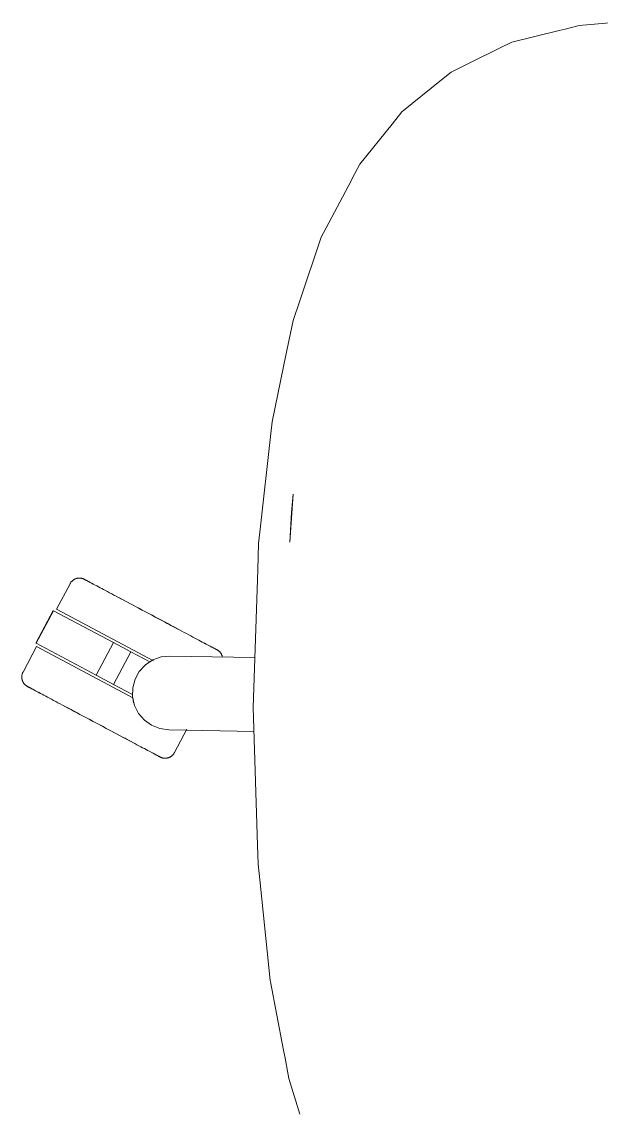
# Model space of a CAD drawing. Header units: millimetres. Extents: x 155927 to 317870, y -36033 to 97293.
# Drawn here: x 185677.1 to 185896.7, y 9990.5 to 10403.6 of the extents above; entities that cross this region are included whole.
import ezdxf

# ---------------------------------------------------------------- set-up
doc = ezdxf.new("R2010")
doc.units = ezdxf.units.MM
doc.header["$MEASUREMENT"] = 0
doc.layers.add('G-IMPT', color=8, linetype='CONTINUOUS', lineweight=9)
doc.layers.add('I-FURN', color=8, linetype='CONTINUOUS', lineweight=9)

msp = doc.modelspace()

# ---------------------------------------------------------------- linework, layer by layer
at = {"layer": 'G-IMPT'}
for p, q in [((185880.74, 10400.25), (185883.11, 10400.83)), ((185888.4, 10402.13), (185883.11, 10400.83)), ((185904.28, 10403.57), (185888.4, 10402.13)), ((185862.8, 10395.85), (185880.74, 10400.25)), ((185858.43, 10393.7), (185846.96, 10388.05)), ((185858.43, 10393.7), (185862.8, 10395.85)), ((185836.15, 10381.55), (185839.8, 10384.53)), ((185839.8, 10384.53), (185846.96, 10388.05)), ((185836.15, 10381.55), (185821.2, 10369.38)), ((185821.2, 10369.38), (185817.44, 10364.72)), ((185805.23, 10349.58), (185817.44, 10364.72)), ((185805.23, 10349.58), (185802.52, 10344.45)), ((185801.8, 10343.08), (185791.5, 10323.57)), ((185801.8, 10343.08), (185802.52, 10344.45)), ((185791.5, 10323.57), (185790.62, 10321.91)), ((185782.47, 10297.82), (185790.62, 10321.91)), ((185782.47, 10297.82), (185779.96, 10290.38)), ((185777.09, 10276.56), (185779.96, 10290.38)), ((185776.32, 10272.88), (185771.97, 10251.94)), ((185776.32, 10272.88), (185777.09, 10276.56)), ((185771.97, 10251.94), (185771.49, 10247.52)), ((185767.36, 10210.08), (185771.49, 10247.52)), ((185778.76, 10206.24), (185780, 10224.52)), ((185780, 10224.52), (185779.39, 10217.57)), ((185778.76, 10206.24), (185779.39, 10217.57)), ((185767.36, 10210.08), (185766.88, 10205.71)), ((185766.55, 10195.76), (185766.88, 10205.71)), ((185766.55, 10195.76), (185764.85, 10143.58)), ((185764.85, 10143.58), (185766.46, 10091.42)), ((185766.46, 10091.42), (185766.69, 10084.16)), ((185767.42, 10077.09), (185766.69, 10084.16)), ((185771.24, 10040.1), (185767.42, 10077.09)), ((185771.24, 10040.1), (185771.33, 10039.64)), ((185776.2, 10014.26), (185771.33, 10039.64)), ((185776.2, 10014.26), (185776.9, 10010.59)), ((185778.36, 10002.99), (185776.9, 10010.59)), ((185782.55, 9989.38), (185778.36, 10002.99))]:
    msp.add_line(p, q, dxfattribs=at)
at = {"layer": 'I-FURN'}
for p, q in [((185695.4, 10190.51), (185690.25, 10180.82)), ((185695.4, 10190.51), (185695.47, 10190.65)), ((185695.47, 10190.65), (185695.56, 10190.79)), ((185695.56, 10190.79), (185695.65, 10190.92)), ((185695.65, 10190.92), (185695.74, 10191.05)), ((185695.74, 10191.05), (185695.84, 10191.18)), ((185695.84, 10191.18), (185695.95, 10191.3)), ((185695.95, 10191.3), (185696.06, 10191.42)), ((185696.06, 10191.42), (185696.17, 10191.53)), ((185696.17, 10191.53), (185696.29, 10191.64)), ((185696.29, 10191.64), (185696.41, 10191.75)), ((185696.41, 10191.75), (185696.54, 10191.85)), ((185696.54, 10191.85), (185696.67, 10191.94)), ((185696.67, 10191.94), (185696.81, 10192.03)), ((185696.81, 10192.03), (185696.94, 10192.11)), ((185696.94, 10192.11), (185697.09, 10192.19)), ((185697.09, 10192.19), (185697.23, 10192.26)), ((185697.23, 10192.26), (185697.38, 10192.33)), ((185697.38, 10192.33), (185697.53, 10192.39)), ((185697.53, 10192.39), (185697.68, 10192.44)), ((185697.68, 10192.44), (185697.83, 10192.49)), ((185697.83, 10192.49), (185697.99, 10192.53)), ((185697.99, 10192.53), (185698.15, 10192.57)), ((185698.15, 10192.57), (185698.3, 10192.6)), ((185698.3, 10192.6), (185698.46, 10192.62)), ((185698.46, 10192.62), (185698.62, 10192.63)), ((185698.62, 10192.63), (185698.79, 10192.64)), ((185698.79, 10192.64), (185698.95, 10192.65)), ((185698.95, 10192.65), (185699.11, 10192.65)), ((185699.11, 10192.65), (185699.27, 10192.64)), ((185699.27, 10192.64), (185699.43, 10192.62)), ((185699.43, 10192.62), (185699.59, 10192.6)), ((185699.59, 10192.6), (185699.75, 10192.57)), ((185699.75, 10192.57), (185699.9, 10192.53)), ((185699.9, 10192.53), (185700.06, 10192.49)), ((185700.06, 10192.49), (185700.21, 10192.45)), ((185700.21, 10192.45), (185700.37, 10192.39)), ((185700.37, 10192.39), (185700.52, 10192.33)), ((185700.52, 10192.33), (185700.66, 10192.27)), ((185700.66, 10192.27), (185700.81, 10192.2)), ((185700.81, 10192.2), (185700.85, 10192.18)), ((185700.85, 10192.18), (185700.87, 10192.17)), ((185700.85, 10192.17), (185700.85, 10192.18)), ((185700.89, 10192.15), (185700.85, 10192.17)), ((185700.87, 10192.17), (185700.93, 10192.13)), ((185700.98, 10192.11), (185700.89, 10192.15)), ((185700.93, 10192.13), (185701.03, 10192.08)), ((185701.1, 10192.04), (185700.98, 10192.11)), ((185701.03, 10192.08), (185701.17, 10192.01)), ((185701.26, 10191.96), (185701.1, 10192.04)), ((185701.17, 10192.01), (185701.35, 10191.91)), ((185701.46, 10191.85), (185701.26, 10191.96)), ((185701.35, 10191.91), (185701.57, 10191.79)), ((185701.7, 10191.72), (185701.46, 10191.85)), ((185701.57, 10191.79), (185701.83, 10191.66)), ((185701.98, 10191.57), (185701.7, 10191.72)), ((185701.83, 10191.66), (185702.12, 10191.5)), ((185702.3, 10191.4), (185701.98, 10191.57)), ((185702.12, 10191.5), (185702.46, 10191.32)), ((185702.65, 10191.21), (185702.3, 10191.4)), ((185702.46, 10191.32), (185702.83, 10191.12)), ((185703.05, 10191.01), (185702.65, 10191.21)), ((185702.83, 10191.12), (185703.24, 10190.9)), ((185703.48, 10190.78), (185703.05, 10191.01)), ((185703.24, 10190.9), (185703.69, 10190.67)), ((185703.94, 10190.53), (185703.48, 10190.78)), ((185703.69, 10190.67), (185704.17, 10190.41)), ((185704.44, 10190.26), (185703.94, 10190.53)), ((185704.17, 10190.41), (185704.69, 10190.13)), ((185704.98, 10189.98), (185704.44, 10190.26)), ((185704.69, 10190.13), (185705.24, 10189.84)), ((185705.55, 10189.68), (185704.98, 10189.98)), ((185705.24, 10189.84), (185705.82, 10189.53)), ((185706.15, 10189.36), (185705.55, 10189.68)), ((185706.78, 10189.02), (185706.15, 10189.36)), ((185707.45, 10188.67), (185706.78, 10189.02)), ((185708.14, 10188.3), (185707.45, 10188.67)), ((185708.86, 10187.91), (185708.14, 10188.3)), ((185709.61, 10187.51), (185708.86, 10187.91)), ((185710.39, 10187.1), (185709.61, 10187.51)), ((185711.19, 10186.68), (185710.39, 10187.1)), ((185712.02, 10186.24), (185711.19, 10186.68)), ((185711.57, 10186.48), (185712.4, 10186.03)), ((185712.86, 10185.79), (185712.02, 10186.24)), ((185712.4, 10186.03), (185713.26, 10185.58)), ((185713.73, 10185.33), (185712.86, 10185.79)), ((185713.26, 10185.58), (185714.14, 10185.11)), ((185714.62, 10184.85), (185713.73, 10185.33)), ((185714.14, 10185.11), (185715.03, 10184.63)), ((185715.52, 10184.37), (185714.62, 10184.85)), ((185715.03, 10184.63), (185715.95, 10184.15)), ((185716.45, 10183.88), (185715.52, 10184.37)), ((185715.95, 10184.15), (185716.88, 10183.65)), ((185717.38, 10183.38), (185716.45, 10183.88)), ((185716.88, 10183.65), (185717.82, 10183.15)), ((185718.33, 10182.88), (185717.38, 10183.38)), ((185717.82, 10183.15), (185718.78, 10182.64)), ((185719.3, 10182.37), (185718.33, 10182.88)), ((185718.78, 10182.64), (185719.75, 10182.13)), ((185720.27, 10181.85), (185719.3, 10182.37)), ((185719.75, 10182.13), (185720.72, 10181.61)), ((185721.26, 10181.32), (185720.27, 10181.85)), ((185720.72, 10181.61), (185721.71, 10181.08)), ((185688.95, 10180.38), (185682.38, 10168.02)), ((185682.55, 10167.93), (185689.12, 10180.29)), ((185689.12, 10180.29), (185711.83, 10168.21)), ((185727, 10161.28), (185690.25, 10180.82)), ((185722.25, 10180.8), (185721.26, 10181.32)), ((185721.71, 10181.08), (185722.71, 10180.55)), ((185723.24, 10180.27), (185722.25, 10180.8)), ((185722.71, 10180.55), (185723.7, 10180.02)), ((185724.25, 10179.73), (185723.24, 10180.27)), ((185723.7, 10180.02), (185724.71, 10179.49)), ((185725.25, 10179.2), (185724.25, 10179.73)), ((185724.71, 10179.49), (185725.71, 10178.95)), ((185726.26, 10178.67), (185725.25, 10179.2)), ((185725.71, 10178.95), (185726.72, 10178.42)), ((185727.26, 10178.13), (185726.26, 10178.67)), ((185726.72, 10178.42), (185727.72, 10177.89)), ((185728.26, 10177.6), (185727.26, 10178.13)), ((185727.72, 10177.89), (185728.72, 10177.35)), ((185729.26, 10177.07), (185728.26, 10177.6)), ((185728.72, 10177.35), (185729.72, 10176.82)), ((185730.26, 10176.54), (185729.26, 10177.07)), ((185729.72, 10176.82), (185730.71, 10176.3)), ((185731.24, 10176.01), (185730.26, 10176.54)), ((185730.71, 10176.3), (185731.7, 10175.77)), ((185732.22, 10175.49), (185731.24, 10176.01)), ((185731.7, 10175.77), (185732.67, 10175.26)), ((185733.19, 10174.98), (185732.22, 10175.49)), ((185732.67, 10175.26), (185733.63, 10174.74)), ((185734.15, 10174.47), (185733.19, 10174.98)), ((185733.63, 10174.74), (185734.58, 10174.24)), ((185735.09, 10173.97), (185734.15, 10174.47)), ((185734.58, 10174.24), (185735.52, 10173.74)), ((185736.02, 10173.47), (185735.09, 10173.97)), ((185735.52, 10173.74), (185736.44, 10173.25)), ((185736.94, 10172.99), (185736.02, 10173.47)), ((185736.44, 10173.25), (185737.35, 10172.77)), ((185737.83, 10172.51), (185736.94, 10172.99)), ((185738.71, 10172.04), (185737.83, 10172.51)), ((185739.57, 10171.59), (185738.71, 10172.04)), ((185740.4, 10171.15), (185739.57, 10171.59)), ((185741.21, 10170.71), (185740.4, 10171.15)), ((185742, 10170.29), (185741.21, 10170.71)), ((185742.76, 10169.89), (185742, 10170.29)), ((185743.5, 10169.5), (185742.76, 10169.89)), ((185744.2, 10169.12), (185743.5, 10169.5)), ((185682.73, 10166.7), (185677.58, 10157.01)), ((185705.26, 10155.85), (185682.55, 10167.93)), ((185719.45, 10147.17), (185682.73, 10166.7)), ((185705.26, 10155.85), (185711.83, 10168.21)), ((185711.83, 10168.21), (185718.47, 10164.68)), ((185744.88, 10168.76), (185744.2, 10169.12)), ((185745.53, 10168.42), (185744.88, 10168.76)), ((185746.15, 10168.09), (185745.53, 10168.42)), ((185746.73, 10167.78), (185746.15, 10168.09)), ((185746.42, 10167.94), (185746.99, 10167.64)), ((185747.28, 10167.49), (185746.73, 10167.78)), ((185746.99, 10167.64), (185747.52, 10167.36)), ((185747.8, 10167.21), (185747.28, 10167.49)), ((185747.52, 10167.36), (185748.02, 10167.09)), ((185748.28, 10166.96), (185747.8, 10167.21)), ((185748.02, 10167.09), (185748.49, 10166.84)), ((185748.73, 10166.72), (185748.28, 10166.96)), ((185748.49, 10166.84), (185748.92, 10166.62)), ((185749.14, 10166.5), (185748.73, 10166.72)), ((185748.92, 10166.62), (185749.31, 10166.41)), ((185749.51, 10166.3), (185749.14, 10166.5)), ((185749.31, 10166.41), (185749.67, 10166.22)), ((185749.85, 10166.12), (185749.51, 10166.3)), ((185749.67, 10166.22), (185749.99, 10166.05)), ((185750.14, 10165.97), (185749.85, 10166.12)), ((185749.99, 10166.05), (185750.27, 10165.9)), ((185750.4, 10165.83), (185750.14, 10165.97)), ((185750.27, 10165.9), (185750.51, 10165.77)), ((185750.62, 10165.71), (185750.4, 10165.83)), ((185750.51, 10165.77), (185750.71, 10165.66)), ((185750.8, 10165.62), (185750.62, 10165.71)), ((185750.71, 10165.66), (185750.87, 10165.58)), ((185750.94, 10165.54), (185750.8, 10165.62)), ((185750.87, 10165.58), (185750.99, 10165.51)), ((185751.04, 10165.49), (185750.94, 10165.54)), ((185750.99, 10165.51), (185751.07, 10165.47)), ((185751.1, 10165.46), (185751.04, 10165.49)), ((185751.07, 10165.47), (185751.12, 10165.45)), ((185751.12, 10165.44), (185751.1, 10165.46)), ((185751.12, 10165.45), (185751.12, 10165.44)), ((185751.12, 10165.44), (185751.26, 10165.37)), ((185751.26, 10165.37), (185751.4, 10165.28)), ((185751.4, 10165.28), (185751.53, 10165.19)), ((185751.53, 10165.19), (185751.66, 10165.1)), ((185751.66, 10165.1), (185751.79, 10165)), ((185711.9, 10152.32), (185718.47, 10164.68)), ((185718.47, 10164.68), (185725.62, 10160.88)), ((185723.94, 10159.74), (185726.75, 10161.61)), ((185726.75, 10161.61), (185729.92, 10162.75)), ((185729.92, 10162.75), (185733.28, 10163.1)), ((185733.28, 10163.1), (185765.47, 10162.54)), ((185751.79, 10165), (185751.91, 10164.89)), ((185751.91, 10164.89), (185752.03, 10164.78)), ((185752.03, 10164.78), (185752.14, 10164.67)), ((185752.14, 10164.67), (185752.25, 10164.55)), ((185752.25, 10164.55), (185752.36, 10164.43)), ((185752.36, 10164.43), (185752.46, 10164.3)), ((185752.46, 10164.3), (185752.55, 10164.17)), ((185752.55, 10164.17), (185752.64, 10164.03)), ((185752.64, 10164.03), (185752.72, 10163.9)), ((185752.72, 10163.9), (185752.8, 10163.75)), ((185752.8, 10163.75), (185752.87, 10163.61)), ((185752.87, 10163.61), (185752.94, 10163.46)), ((185752.94, 10163.46), (185753, 10163.31)), ((185753, 10163.31), (185753.05, 10163.16)), ((185753.05, 10163.16), (185753.1, 10163.01)), ((185753.1, 10163.01), (185753.14, 10162.85)), ((185753.14, 10162.85), (185753.18, 10162.7)), ((185677.43, 10156.68), (185677.49, 10156.83)), ((185677.49, 10156.83), (185677.56, 10156.97)), ((185677.56, 10156.97), (185677.58, 10157.01)), ((185720.04, 10154.3), (185721.66, 10157.26)), ((185721.66, 10157.26), (185723.94, 10159.74)), ((185677.11, 10155.11), (185677.12, 10155.27)), ((185677.12, 10154.95), (185677.11, 10155.11)), ((185677.12, 10155.27), (185677.13, 10155.43)), ((185677.13, 10154.79), (185677.12, 10154.95)), ((185677.13, 10155.43), (185677.14, 10155.59)), ((185677.14, 10154.63), (185677.13, 10154.79)), ((185677.14, 10155.59), (185677.16, 10155.75)), ((185677.17, 10154.47), (185677.14, 10154.63)), ((185677.16, 10155.75), (185677.19, 10155.91)), ((185677.2, 10154.31), (185677.17, 10154.47)), ((185677.19, 10155.91), (185677.23, 10156.07)), ((185677.23, 10154.15), (185677.2, 10154.31)), ((185677.23, 10156.07), (185677.27, 10156.22)), ((185677.27, 10154), (185677.23, 10154.15)), ((185677.27, 10156.22), (185677.31, 10156.38)), ((185677.32, 10153.84), (185677.27, 10154)), ((185677.31, 10156.38), (185677.37, 10156.53)), ((185677.37, 10153.69), (185677.32, 10153.84)), ((185677.37, 10156.53), (185677.43, 10156.68)), ((185677.43, 10153.54), (185677.37, 10153.69)), ((185677.5, 10153.39), (185677.43, 10153.54)), ((185677.57, 10153.25), (185677.5, 10153.39)), ((185677.65, 10153.11), (185677.57, 10153.25)), ((185677.73, 10152.97), (185677.65, 10153.11)), ((185677.82, 10152.84), (185677.73, 10152.97)), ((185677.92, 10152.71), (185677.82, 10152.84)), ((185678.01, 10152.58), (185677.92, 10152.71)), ((185711.9, 10152.32), (185705.26, 10155.85)), ((185719.17, 10151.04), (185720.04, 10154.3)), ((185678.12, 10152.46), (185678.01, 10152.58)), ((185678.23, 10152.34), (185678.12, 10152.46)), ((185678.34, 10152.22), (185678.23, 10152.34)), ((185678.46, 10152.11), (185678.34, 10152.22)), ((185678.58, 10152.01), (185678.46, 10152.11)), ((185678.71, 10151.91), (185678.58, 10152.01)), ((185678.84, 10151.81), (185678.71, 10151.91)), ((185678.97, 10151.72), (185678.84, 10151.81)), ((185679.11, 10151.64), (185678.97, 10151.72)), ((185679.25, 10151.56), (185679.11, 10151.64)), ((185679.26, 10151.56), (185679.25, 10151.56)), ((185679.25, 10151.56), (185679.27, 10151.55)), ((185679.3, 10151.54), (185679.26, 10151.56)), ((185679.27, 10151.55), (185679.33, 10151.52)), ((185679.38, 10151.49), (185679.3, 10151.54)), ((185679.33, 10151.52), (185679.43, 10151.46)), ((185679.5, 10151.43), (185679.38, 10151.49)), ((185679.43, 10151.46), (185679.57, 10151.39)), ((185679.66, 10151.34), (185679.5, 10151.43)), ((185679.57, 10151.39), (185679.75, 10151.29)), ((185679.87, 10151.23), (185679.66, 10151.34)), ((185679.75, 10151.29), (185679.97, 10151.18)), ((185680.11, 10151.11), (185679.87, 10151.23)), ((185679.97, 10151.18), (185680.23, 10151.04)), ((185680.39, 10150.96), (185680.11, 10151.11)), ((185680.23, 10151.04), (185680.53, 10150.88)), ((185680.7, 10150.79), (185680.39, 10150.96)), ((185680.53, 10150.88), (185680.86, 10150.7)), ((185681.06, 10150.6), (185680.7, 10150.79)), ((185680.86, 10150.7), (185681.24, 10150.51)), ((185681.45, 10150.39), (185681.06, 10150.6)), ((185681.24, 10150.51), (185681.65, 10150.29)), ((185681.88, 10150.16), (185681.45, 10150.39)), ((185681.65, 10150.29), (185682.09, 10150.05)), ((185682.35, 10149.91), (185681.88, 10150.16)), ((185682.09, 10150.05), (185682.57, 10149.79)), ((185682.85, 10149.65), (185682.35, 10149.91)), ((185682.57, 10149.79), (185683.09, 10149.52)), ((185683.38, 10149.36), (185682.85, 10149.65)), ((185683.09, 10149.52), (185683.64, 10149.23)), ((185683.95, 10149.06), (185683.38, 10149.36)), ((185683.64, 10149.23), (185684.23, 10148.92)), ((185684.23, 10148.92), (185684.84, 10148.59)), ((185684.84, 10148.59), (185685.49, 10148.24)), ((185719.04, 10148.52), (185711.9, 10152.32)), ((185719.11, 10147.67), (185719.17, 10151.04)), ((185685.49, 10148.24), (185686.17, 10147.88)), ((185686.17, 10147.88), (185686.88, 10147.51)), ((185686.88, 10147.51), (185687.61, 10147.12)), ((185687.61, 10147.12), (185688.37, 10146.71)), ((185688.37, 10146.71), (185689.16, 10146.29)), ((185689.16, 10146.29), (185689.97, 10145.86)), ((185689.97, 10145.86), (185690.81, 10145.42)), ((185690.81, 10145.42), (185691.66, 10144.96)), ((185691.66, 10144.96), (185692.54, 10144.49)), ((185692.54, 10144.49), (185693.44, 10144.02)), ((185719.86, 10144.38), (185719.11, 10147.67)), ((185693.93, 10143.76), (185693.02, 10144.24)), ((185693.44, 10144.02), (185694.35, 10143.53)), ((185694.85, 10143.27), (185693.93, 10143.76)), ((185694.35, 10143.53), (185695.28, 10143.04)), ((185695.79, 10142.77), (185694.85, 10143.27)), ((185695.28, 10143.04), (185696.22, 10142.54)), ((185696.74, 10142.26), (185695.79, 10142.77)), ((185696.22, 10142.54), (185697.18, 10142.03)), ((185697.7, 10141.75), (185696.74, 10142.26)), ((185697.18, 10142.03), (185698.15, 10141.51)), ((185698.68, 10141.23), (185697.7, 10141.75)), ((185698.15, 10141.51), (185699.13, 10140.99)), ((185699.66, 10140.71), (185698.68, 10141.23)), ((185699.13, 10140.99), (185700.12, 10140.47)), ((185700.65, 10140.18), (185699.66, 10140.71)), ((185700.12, 10140.47), (185701.11, 10139.94)), ((185721.38, 10141.36), (185719.86, 10144.38)), ((185723.57, 10138.8), (185721.38, 10141.36)), ((185701.65, 10139.65), (185700.65, 10140.18)), ((185701.11, 10139.94), (185702.11, 10139.41)), ((185702.65, 10139.12), (185701.65, 10139.65)), ((185702.11, 10139.41), (185703.11, 10138.87)), ((185703.65, 10138.59), (185702.65, 10139.12)), ((185703.11, 10138.87), (185704.12, 10138.34)), ((185704.66, 10138.05), (185703.65, 10138.59)), ((185704.12, 10138.34), (185705.12, 10137.8)), ((185705.66, 10137.52), (185704.66, 10138.05)), ((185705.12, 10137.8), (185706.13, 10137.27)), ((185706.67, 10136.98), (185705.66, 10137.52)), ((185706.13, 10137.27), (185707.13, 10136.74)), ((185707.67, 10136.45), (185706.67, 10136.98)), ((185707.13, 10136.74), (185708.13, 10136.21)), ((185708.66, 10135.92), (185707.67, 10136.45)), ((185708.13, 10136.21), (185709.12, 10135.68)), ((185726.31, 10136.84), (185723.57, 10138.8)), ((185729.45, 10135.58), (185726.31, 10136.84)), ((185709.65, 10135.4), (185708.66, 10135.92)), ((185709.12, 10135.68), (185710.1, 10135.16)), ((185710.63, 10134.88), (185709.65, 10135.4)), ((185710.1, 10135.16), (185711.07, 10134.64)), ((185711.6, 10134.36), (185710.63, 10134.88)), ((185711.07, 10134.64), (185712.04, 10134.13)), ((185712.55, 10133.85), (185711.6, 10134.36)), ((185712.04, 10134.13), (185712.99, 10133.62)), ((185713.5, 10133.35), (185712.55, 10133.85)), ((185712.99, 10133.62), (185713.93, 10133.12)), ((185714.43, 10132.86), (185713.5, 10133.35)), ((185713.93, 10133.12), (185714.85, 10132.63)), ((185715.34, 10132.37), (185714.43, 10132.86)), ((185714.85, 10132.63), (185715.75, 10132.15)), ((185716.24, 10131.9), (185715.34, 10132.37)), ((185715.75, 10132.15), (185716.64, 10131.68)), ((185732.79, 10135.12), (185729.45, 10135.58)), ((185765.13, 10134.55), (185732.79, 10135.12)), ((185734.98, 10126.5), (185739.68, 10135.34)), ((185717.11, 10131.43), (185716.24, 10131.9)), ((185716.64, 10131.68), (185717.51, 10131.22)), ((185717.97, 10130.97), (185717.11, 10131.43)), ((185717.51, 10131.22), (185718.36, 10130.77)), ((185718.81, 10130.53), (185717.97, 10130.97)), ((185718.36, 10130.77), (185719.18, 10130.33)), ((185719.18, 10130.33), (185719.98, 10129.9)), ((185719.98, 10129.9), (185720.76, 10129.49)), ((185720.76, 10129.49), (185721.51, 10129.09)), ((185721.51, 10129.09), (185722.23, 10128.71)), ((185722.23, 10128.71), (185722.92, 10128.34)), ((185722.92, 10128.34), (185723.59, 10127.99)), ((185723.59, 10127.99), (185724.22, 10127.65)), ((185724.22, 10127.65), (185724.82, 10127.33)), ((185725.14, 10127.16), (185724.55, 10127.47)), ((185724.82, 10127.33), (185725.39, 10127.03)), ((185725.69, 10126.87), (185725.14, 10127.16)), ((185725.39, 10127.03), (185725.93, 10126.74)), ((185726.2, 10126.6), (185725.69, 10126.87)), ((185725.93, 10126.74), (185726.43, 10126.48)), ((185726.69, 10126.34), (185726.2, 10126.6)), ((185726.43, 10126.48), (185726.89, 10126.23)), ((185727.13, 10126.1), (185726.69, 10126.34)), ((185726.89, 10126.23), (185727.32, 10126)), ((185727.54, 10125.88), (185727.13, 10126.1)), ((185727.32, 10126), (185727.72, 10125.79)), ((185727.91, 10125.69), (185727.54, 10125.88)), ((185727.72, 10125.79), (185728.07, 10125.6)), ((185728.25, 10125.51), (185727.91, 10125.69)), ((185728.07, 10125.6), (185728.39, 10125.43)), ((185728.55, 10125.35), (185728.25, 10125.51)), ((185728.39, 10125.43), (185728.67, 10125.28)), ((185728.81, 10125.21), (185728.55, 10125.35)), ((185728.67, 10125.28), (185728.91, 10125.16)), ((185729.02, 10125.1), (185728.81, 10125.21)), ((185728.91, 10125.16), (185729.11, 10125.05)), ((185729.2, 10125), (185729.02, 10125.1)), ((185729.11, 10125.05), (185729.27, 10124.96)), ((185729.34, 10124.93), (185729.2, 10125)), ((185729.27, 10124.96), (185729.4, 10124.9)), ((185729.45, 10124.87), (185729.34, 10124.93)), ((185729.4, 10124.9), (185729.48, 10124.85)), ((185729.51, 10124.84), (185729.45, 10124.87)), ((185729.48, 10124.85), (185729.52, 10124.83)), ((185729.53, 10124.83), (185729.51, 10124.84)), ((185729.52, 10124.83), (185729.53, 10124.83)), ((185729.56, 10124.81), (185729.53, 10124.83)), ((185729.71, 10124.74), (185729.56, 10124.81)), ((185729.86, 10124.67), (185729.71, 10124.74)), ((185730.01, 10124.61), (185729.86, 10124.67)), ((185730.16, 10124.56), (185730.01, 10124.61)), ((185730.31, 10124.51), (185730.16, 10124.56)), ((185730.47, 10124.47), (185730.31, 10124.51)), ((185730.63, 10124.44), (185730.47, 10124.47)), ((185730.78, 10124.41), (185730.63, 10124.44)), ((185730.94, 10124.39), (185730.78, 10124.41)), ((185731.1, 10124.37), (185730.94, 10124.39)), ((185731.27, 10124.36), (185731.1, 10124.37)), ((185731.43, 10124.36), (185731.27, 10124.36)), ((185731.59, 10124.36), (185731.43, 10124.36)), ((185731.75, 10124.37), (185731.59, 10124.36)), ((185731.91, 10124.39), (185731.75, 10124.37)), ((185732.07, 10124.41), (185731.91, 10124.39)), ((185732.23, 10124.44), (185732.07, 10124.41)), ((185732.38, 10124.48), (185732.23, 10124.44)), ((185732.54, 10124.52), (185732.38, 10124.48)), ((185732.69, 10124.56), (185732.54, 10124.52)), ((185732.85, 10124.62), (185732.69, 10124.56)), ((185733, 10124.68), (185732.85, 10124.62)), ((185733.14, 10124.75), (185733, 10124.68)), ((185733.29, 10124.82), (185733.14, 10124.75)), ((185733.43, 10124.89), (185733.29, 10124.82)), ((185733.57, 10124.98), (185733.43, 10124.89)), ((185733.7, 10125.07), (185733.57, 10124.98)), ((185733.83, 10125.16), (185733.7, 10125.07)), ((185733.96, 10125.26), (185733.83, 10125.16)), ((185734.08, 10125.36), (185733.96, 10125.26)), ((185734.2, 10125.47), (185734.08, 10125.36)), ((185734.31, 10125.59), (185734.2, 10125.47)), ((185734.42, 10125.7), (185734.31, 10125.59)), ((185734.53, 10125.83), (185734.42, 10125.7)), ((185734.63, 10125.95), (185734.53, 10125.83)), ((185734.72, 10126.08), (185734.63, 10125.95)), ((185734.81, 10126.22), (185734.72, 10126.08)), ((185734.9, 10126.35), (185734.81, 10126.22)), ((185734.98, 10126.5), (185734.9, 10126.35))]:
    msp.add_line(p, q, dxfattribs=at)
msp.add_arc((185732.85, 10149.11), 13.81, 192.3473, 197.336, dxfattribs=at)
msp.add_open_spline([(185719.52, 10145.47), (185719.41, 10145.89), (185719.33, 10146.32), (185719.28, 10146.76)], degree=3, dxfattribs=at)

doc.saveas('drawing.dxf')
